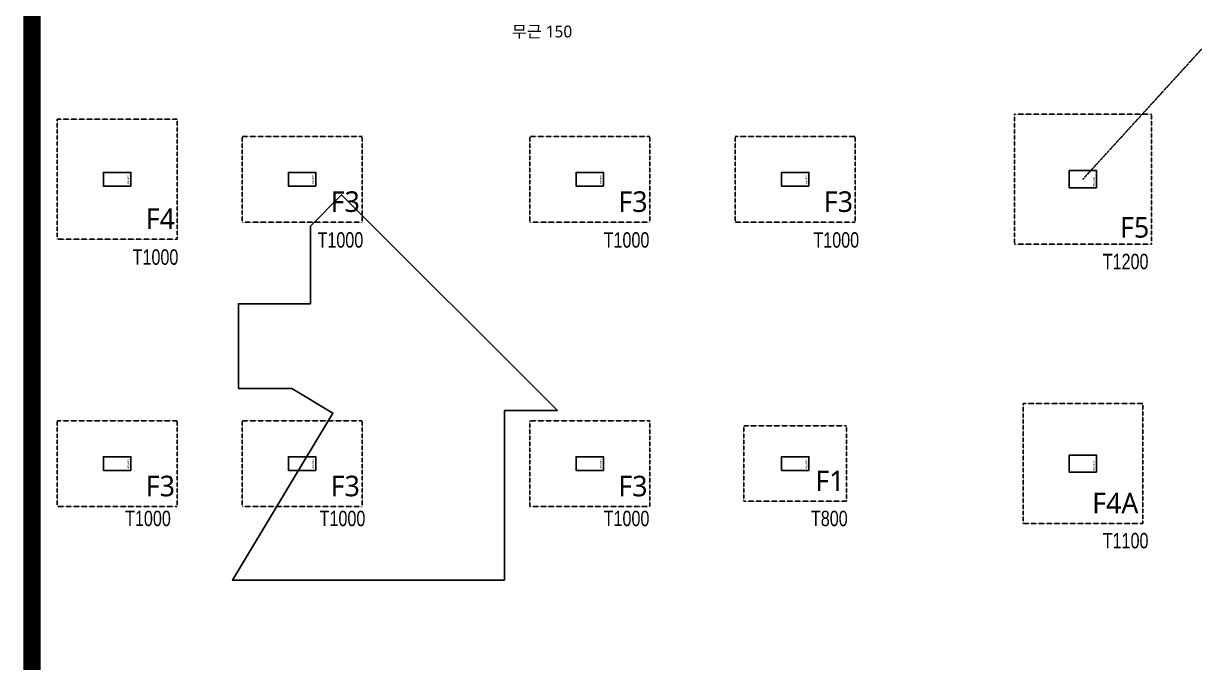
# Model space of a CAD drawing. Header units: millimetres. Extents: x 43843 to 1069877, y 60576 to 148433.
# Drawn here: x 454193 to 488393, y 84053 to 102708 of the extents above; entities that cross this region are included whole.
import ezdxf
from ezdxf.enums import TextEntityAlignment as Align

# ---------------------------------------------------------------- set-up
doc = ezdxf.new("R2010")
doc.units = ezdxf.units.MM
for name, pattern in [('H', [1.3, 0.8, -0.5]), ('HID', [2.5, 1.5, -1]), ('HIDDEN', [0.375, 0.25, -0.125])]:
    doc.linetypes.add(name, pattern=pattern)
doc.layers.add('+S_LEVEL_TEXT(NO PLOT)', color=7, linetype='Continuous', plot=False)
doc.layers.add('DEFPOINT', color=142, linetype='Continuous', plot=False)
for name, color, linetype in [('-S_F', 7, 'Continuous'), ('-S_F_NAME', 7, 'Continuous'), ('8', 8, 'Continuous'), ('S-FND_내수압 슬래브 구간', 7, 'Continuous'), ('S-HAT_SLAB LEVEL', 7, 'Continuous'), ('XR-지하주차장$0$AA-COL', 2, 'Continuous'), ('기초', 7, 'Continuous')]:
    doc.layers.add(name, color=color, linetype=linetype)
doc.styles.add('EST', font='')
doc.styles.add('XR-지하주차장$0$Standard', font='arial.ttf')
doc.styles.add('맑은 고딕', font='malgun.ttf')
doc.styles.add('맑은고딕', font='malgun.ttf')
doc.styles.get('EST').set_extended_font_data('HYHeadLine-Medium')

# ---------------------------------------------------------------- blocks, each defined once
blk = doc.blocks.new('zw$D357')
at = {"layer": '-S_F', "linetype": 'HIDDEN', "lineweight": -3}
for points in [[(-27810, -32027), (-23810, -32027), (-23810, -35827), (-27810, -35827)], [(-55760, -32177), (-52260, -32177), (-52260, -35677), (-55760, -35677)], [(-50360, -32677), (-46860, -32677), (-46860, -35177), (-50360, -35177)], [(-41960, -32677), (-38460, -32677), (-38460, -35177), (-41960, -35177)], [(-35960, -32677), (-32460, -32677), (-32460, -35177), (-35960, -35177)], [(-27557, -40474), (-24057, -40474), (-24057, -43974), (-27557, -43974)], [(-55760, -40977), (-52260, -40977), (-52260, -43477), (-55760, -43477)], [(-50360, -40977), (-46860, -40977), (-46860, -43477), (-50360, -43477)], [(-41960, -40978), (-38460, -40978), (-38460, -43478), (-41960, -43478)], [(-35710, -41127), (-32710, -41127), (-32710, -43327), (-35710, -43327)]]:
    blk.add_lwpolyline(points, close=True, dxfattribs=at)
at = {"layer": 'S-HAT_SLAB LEVEL', "lineweight": -2}
blk.add_lwpolyline([(-42704, -45631), (-50639, -45631), (-47708, -40754), (-48912, -40031), (-50469, -40031), (-50469, -37561), (-48369, -37561), (-48369, -35295), (-47455, -34381), (-41155, -40681), (-42704, -40681), (-42704, -42626), (-42704, -45631)], dxfattribs=at)
at = {"layer": 'XR-지하주차장$0$AA-COL'}
for points in [[(-53610, -34127), (-53610, -33727), (-54410, -33727), (-54410, -34127)], [(-48210, -34127), (-48210, -33727), (-49010, -33727), (-49010, -34127)], [(-39810, -34127), (-39810, -33727), (-40610, -33727), (-40610, -34127)], [(-33810, -34127), (-33810, -33727), (-34610, -33727), (-34610, -34127)], [(-25410, -34177), (-25410, -33677), (-26210, -33677), (-26210, -34177)], [(-53610, -42427), (-53610, -42027), (-54410, -42027), (-54410, -42427)], [(-48210, -42427), (-48210, -42027), (-49010, -42027), (-49010, -42427)], [(-39810, -42427), (-39810, -42027), (-40610, -42027), (-40610, -42427)], [(-33810, -42427), (-33810, -42027), (-34610, -42027), (-34610, -42427)], [(-25410, -42477), (-25410, -41977), (-26210, -41977), (-26210, -42477)]]:
    blk.add_lwpolyline(points, close=True, dxfattribs=at)
at = {"layer": '기초', "color": 6, "linetype": 'HID', "ltscale": 3, "const_width": 500}
blk.add_lwpolyline([(-56498, -55179), (-56498, -13109), (-51183, -13099), (-51183, -15035), (-51183, -15035), (-51183, -15047), (-37285, -15025), (-37298, -6685), (-14910, -6684), (-14910, -24464), (-14910, -24464), (-14910, -24477), (-13109, -24477), (-13109, -55179)], close=True, dxfattribs=at)
at = {"layer": '+S_LEVEL_TEXT(NO PLOT)', "color": 252, "style": '맑은 고딕'}
blk.add_text('무근 150', height=345.8, dxfattribs=at).set_placement((-41602, -29788), align=Align.CENTER)
at = {"layer": 'Defpoints', "style": 'XR-지하주차장$0$Standard'}
for s, p in [('400x800', (-53660, -34077)), ('400x800', (-48260, -34077)), ('400x800', (-39860, -34077)), ('400x800', (-33860, -34077)), ('500x800', (-25460, -34127)), ('400x800', (-53660, -42377)), ('400x800', (-48260, -42377)), ('400x800', (-39860, -42377)), ('400x800', (-33860, -42377)), ('500x800', (-25460, -42427))]:
    blk.add_text(s, height=50, rotation=90, dxfattribs=at).set_placement(p)
blk = doc.blocks.new('zw$1B46')
at = {"layer": 'S-FND_내수압 슬래브 구간', "color": 1, "linetype": 'H', "lineweight": -2}
blk.add_line((12650, 7050), (16407, 11165), dxfattribs=at)

msp = doc.modelspace()

# ---------------------------------------------------------------- block references
at = {"layer": '8'}
msp.add_blockref('zw$D357', (510941.011, 132088.525), dxfattribs=at)
at = {"layer": 'DEFPOINT'}
msp.add_blockref('zw$1B46', (472481.383, 91110.763), dxfattribs=at)

# ---------------------------------------------------------------- texts
at = {"layer": '-S_F_NAME', "lineweight": -3, "style": '맑은고딕'}
for s, p in [('F3', (463591.91, 97506.814)), ('F3', (471991.91, 97506.814)), ('F3', (477991.91, 97506.814)), ('F4', (458191.91, 97006.814)), ('F5', (486641.91, 96756.814)), ('F1', (477741.91, 89356.814)), ('F3', (458191.91, 89206.814)), ('F3', (463591.91, 89206.814)), ('F3', (471991.91, 89205.705)), ('F4A', (486078.497, 88709.33))]:
    msp.add_text(s, height=600, rotation=360, dxfattribs=at).set_placement(p, align=Align.MIDDLE_CENTER)
at = {"layer": 'DEFPOINT', "color": 1, "style": 'EST', "width": 0.8}
for s, p in [('T1000', (463449.599, 96389.093, 0)), ('T1000', (471804.445, 96389.093, 0)), ('T1000', (477929.072, 96389.093, 0)), ('T1000', (458049.599, 95889.093, 0)), ('T1200', (486379.035, 95759.543, 0)), ('T1000', (457829.909, 88259.543, 0)), ('T1000', (463510.107, 88259.543, 0)), ('T1000', (471804.445, 88259.543, 0)), ('T800', (477726.52, 88259.543, 0)), ('T1100', (486379.035, 87612.059, 0))]:
    msp.add_text(s, height=450, dxfattribs=at).set_placement(p, align=Align.MIDDLE_CENTER)

doc.saveas('drawing.dxf')
